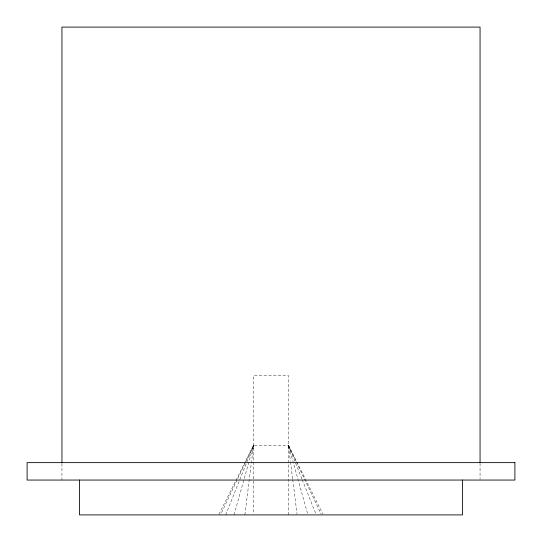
<?xml version="1.0" encoding="UTF-8"?>
<svg xmlns="http://www.w3.org/2000/svg" width="542" height="542" viewBox="0 0 542 542"><rect width="100%" height="100%" fill="white"/><g stroke="black" fill="none" stroke-linecap="round" stroke-linejoin="round"><path stroke-width="0.41" stroke-dasharray="2.71 2.03" d="M244.869 514.9L253.581 445.212L288.419 445.212L296.372 461.12M234.042 514.9L253.581 445.212L218.738 514.9M225.736 514.9L253.581 445.212L220.519 514.9M296.752 461.879L322.883 514.141M295.966 461.12L288.419 445.212L290.417 461.167M296.325 461.879L321.121 514.141M301.874 478.884L288.419 445.212L307.727 514.087M302.185 479.663L315.952 514.114M290.519 462.008L292.619 478.796M292.727 479.636L297.03 514.06M480.056 463.464L480.056 479.23M288.419 514.9L288.419 375.531L253.581 375.531L253.581 514.06M61.944 463.464L61.944 480.056"/><path stroke-width="0.81" d="M480.056 462.638L480.056 27.1L61.944 27.1L61.944 462.638M462.489 480.056L462.489 514.9L79.511 514.9L79.511 480.056M514.9 462.638L27.1 462.638L27.1 480.056L514.9 480.056L514.9 462.638"/></g></svg>
